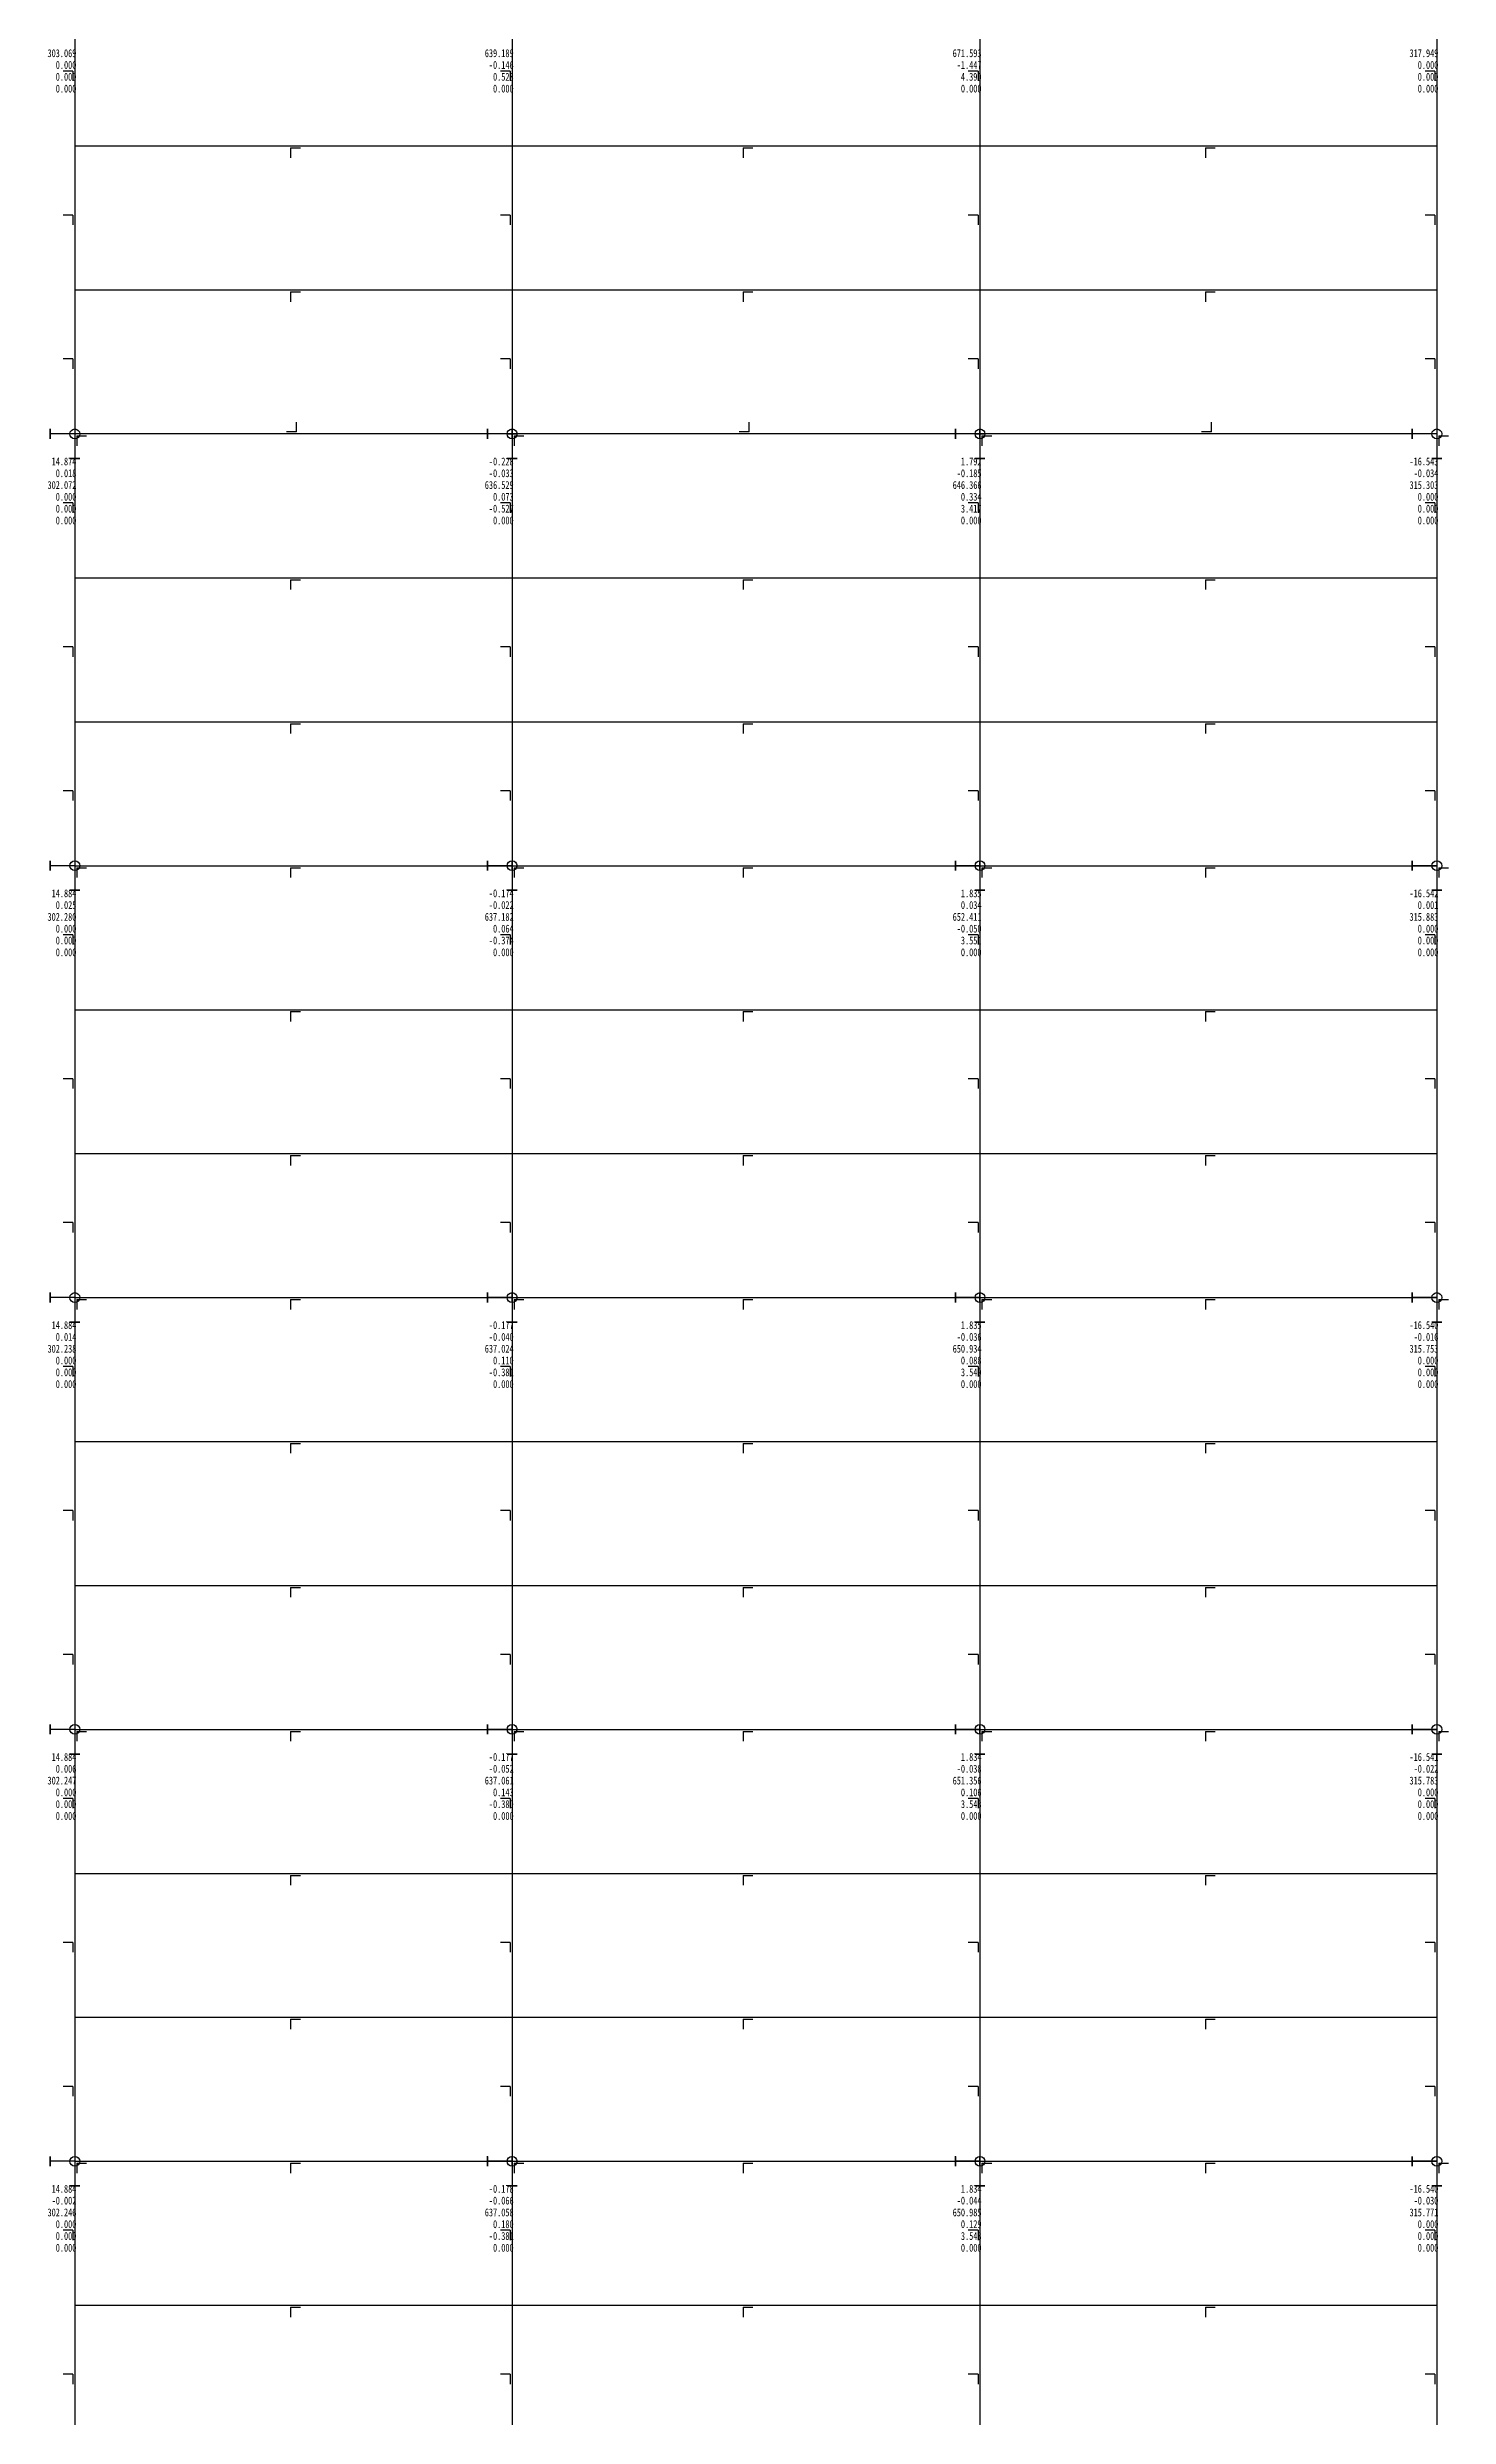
# Model space of a CAD drawing. Extents: x -32169 to 443031, y -120117 to 204739.
# Drawn here: x 73338 to 96698, y 125856 to 165358 of the extents above; entities that cross this region are included whole.
import ezdxf

# ---------------------------------------------------------------- set-up
doc = ezdxf.new("R2010")
doc.units = 0
doc.header["$LTSCALE"] = 1000
doc.layers.add('TEXT', color=7, linetype='CONTINUOUS')
doc.layers.add('结构层', color=7, linetype='CONTINUOUS')

# ---------------------------------------------------------------- blocks, each defined once
blk = doc.blocks.new('A$C31182A22')
at = {"layer": '结构层', "color": 252}
for p, q in [((-38155, 45746), (-38155, 43346)), ((-30865, 45746), (-30865, 43346)), ((-23065, 45746), (-23065, 43346)), ((-15449, 45746), (-15449, 43346)), ((-38155, 43346), (-30865, 43346)), ((-38155, 43346), (-38155, 40946)), ((-30865, 43346), (-23065, 43346)), ((-30865, 43346), (-30865, 40946)), ((-23065, 43346), (-15449, 43346)), ((-23065, 43346), (-23065, 40946)), ((-15449, 43346), (-15449, 40946)), ((-38155, 40946), (-30865, 40946)), ((-38155, 40946), (-38155, 38546)), ((-30865, 40946), (-23065, 40946)), ((-30865, 40946), (-30865, 38546)), ((-23065, 40946), (-15449, 40946)), ((-23065, 40946), (-23065, 38546)), ((-15449, 40946), (-15449, 38546)), ((-38155, 38546), (-38155, 38546, -5450)), ((-30865, 38546), (-38155, 38546)), ((-38155, 38546), (-38155, 36146)), ((-30865, 38546), (-30865, 38546, -5450)), ((-23065, 38546), (-30865, 38546)), ((-30865, 38546), (-30865, 36146)), ((-23065, 38546), (-23065, 38546, -5450)), ((-15449, 38546), (-23065, 38546)), ((-23065, 38546), (-23065, 36146)), ((-15449, 38546), (-15449, 38546, -5450)), ((-15449, 38546), (-15449, 36146)), ((-38155, 36146), (-30865, 36146)), ((-38155, 36146), (-38155, 33746)), ((-30865, 36146), (-23065, 36146)), ((-30865, 36146), (-30865, 33746)), ((-23065, 36146), (-15449, 36146)), ((-23065, 36146), (-23065, 33746)), ((-15449, 36146), (-15449, 33746)), ((-38155, 33746), (-30865, 33746)), ((-38155, 33746), (-38155, 31346)), ((-30865, 33746), (-23065, 33746)), ((-30865, 33746), (-30865, 31346)), ((-23065, 33746), (-15449, 33746)), ((-23065, 33746), (-23065, 31346)), ((-15449, 33746), (-15449, 31346)), ((-38155, 31346), (-38155, 31346, -5450)), ((-38155, 31346), (-30865, 31346)), ((-38155, 31346), (-38155, 28946)), ((-30865, 31346), (-30865, 31346, -5450)), ((-30865, 31346), (-23065, 31346)), ((-30865, 31346), (-30865, 28946)), ((-23065, 31346), (-23065, 31346, -5450)), ((-23065, 31346), (-15449, 31346)), ((-23065, 31346), (-23065, 28946)), ((-15449, 31346), (-15449, 31346, -5450)), ((-15449, 31346), (-15449, 28946)), ((-38155, 28946), (-30865, 28946)), ((-38155, 28946), (-38155, 26546)), ((-30865, 28946), (-23065, 28946)), ((-30865, 28946), (-30865, 26546)), ((-23065, 28946), (-15449, 28946)), ((-23065, 28946), (-23065, 26546)), ((-15449, 28946), (-15449, 26546)), ((-38155, 26546), (-30865, 26546)), ((-38155, 26546), (-38155, 24146)), ((-30865, 26546), (-23065, 26546)), ((-30865, 26546), (-30865, 24146)), ((-23065, 26546), (-15449, 26546)), ((-23065, 26546), (-23065, 24146)), ((-15449, 26546), (-15449, 24146)), ((-38155, 24146), (-38155, 24146, -5450)), ((-38155, 24146), (-30865, 24146)), ((-38155, 24146), (-38155, 21746)), ((-30865, 24146), (-30865, 24146, -5450)), ((-30865, 24146), (-23065, 24146)), ((-30865, 24146), (-30865, 21746)), ((-23065, 24146), (-23065, 24146, -5450)), ((-23065, 24146), (-15449, 24146)), ((-23065, 24146), (-23065, 21746)), ((-15449, 24146), (-15449, 24146, -5450)), ((-15449, 24146), (-15449, 21746)), ((-38155, 21746), (-30865, 21746)), ((-38155, 21746), (-38155, 19346)), ((-30865, 21746), (-23065, 21746)), ((-30865, 21746), (-30865, 19346)), ((-23065, 21746), (-15449, 21746)), ((-23065, 21746), (-23065, 19346)), ((-15449, 21746), (-15449, 19346)), ((-38155, 19346), (-30865, 19346)), ((-38155, 19346), (-38155, 16946)), ((-30865, 19346), (-23065, 19346)), ((-30865, 19346), (-30865, 16946)), ((-23065, 19346), (-15449, 19346)), ((-23065, 19346), (-23065, 16946)), ((-15449, 19346), (-15449, 16946)), ((-38155, 16946), (-38155, 16946, -5450)), ((-38155, 16946), (-30865, 16946)), ((-38155, 16946), (-38155, 14546)), ((-30865, 16946), (-30865, 16946, -5450)), ((-30865, 16946), (-23065, 16946)), ((-30865, 16946), (-30865, 14546)), ((-23065, 16946), (-23065, 16946, -5450)), ((-23065, 16946), (-15449, 16946)), ((-23065, 16946), (-23065, 14546)), ((-15449, 16946), (-15449, 16946, -5450)), ((-15449, 16946), (-15449, 14546)), ((-38155, 14546), (-30865, 14546)), ((-38155, 14546), (-38155, 12146)), ((-30865, 14546), (-23065, 14546)), ((-30865, 14546), (-30865, 12146)), ((-23065, 14546), (-15449, 14546)), ((-23065, 14546), (-23065, 12146)), ((-15449, 14546), (-15449, 12146)), ((-38155, 12146), (-30865, 12146)), ((-38155, 12146), (-38155, 9746)), ((-30865, 12146), (-23065, 12146)), ((-30865, 12146), (-30865, 9746)), ((-23065, 12146), (-15449, 12146)), ((-23065, 12146), (-23065, 9746)), ((-15449, 12146), (-15449, 9746)), ((-38155, 9746), (-38155, 9746, -5450)), ((-38155, 9746), (-30865, 9746)), ((-38155, 9746), (-38155, 7346)), ((-30865, 9746), (-30865, 9746, -5450)), ((-30865, 9746), (-23065, 9746)), ((-30865, 9746), (-30865, 7346)), ((-23065, 9746), (-23065, 9746, -5450)), ((-23065, 9746), (-15449, 9746)), ((-23065, 9746), (-23065, 7346)), ((-15449, 9746), (-15449, 9746, -5450)), ((-15449, 9746), (-15449, 7346)), ((-38155, 7346), (-30865, 7346)), ((-38155, 7346), (-38155, 4946)), ((-30865, 7346), (-23065, 7346)), ((-30865, 7346), (-30865, 4946)), ((-23065, 7346), (-15449, 7346)), ((-23065, 7346), (-23065, 4946)), ((-15449, 7346), (-15449, 4946))]:
    blk.add_line(p, q, dxfattribs=at)
at = {"layer": '结构层', "color": 4}
for p, q in [((-38187, 44595, 33), (-38351, 44595, 33)), ((-30897, 44595, 33), (-31061, 44595, 33)), ((-23097, 44595, 33), (-23261, 44595, 33)), ((-15482, 44595, 33), (-15646, 44595, 33)), ((-34559, 43313, 33), (-34559, 43149, 33)), ((-27014, 43313, 33), (-27014, 43149, 33)), ((-19306, 43313, 33), (-19306, 43149, 33)), ((-38187, 42195, 33), (-38351, 42195, 33)), ((-30897, 42195, 33), (-31061, 42195, 33)), ((-23097, 42195, 33), (-23261, 42195, 33)), ((-15482, 42195, 33), (-15646, 42195, 33)), ((-34559, 40913, 33), (-34559, 40749, 33)), ((-27014, 40913, 33), (-27014, 40749, 33)), ((-19306, 40913, 33), (-19306, 40749, 33)), ((-38187, 39795, 33), (-38351, 39795, 33)), ((-30897, 39795, 33), (-31061, 39795, 33)), ((-23097, 39795, 33), (-23261, 39795, 33)), ((-15482, 39795, 33), (-15646, 39795, 33)), ((-34460, 38578, 33), (-34460, 38742, 33)), ((-26915, 38578, 33), (-26915, 38742, 33)), ((-19208, 38578, 33), (-19208, 38742, 33)), ((-38122, 38513, -2676), (-38122, 38349, -2676)), ((-30832, 38513, -2676), (-30832, 38349, -2676)), ((-23032, 38513, -2676), (-23032, 38349, -2676)), ((-15416, 38513, -2676), (-15416, 38349, -2676)), ((-38187, 37395, 33), (-38351, 37395, 33)), ((-30897, 37395, 33), (-31061, 37395, 33)), ((-23097, 37395, 33), (-23261, 37395, 33)), ((-15482, 37395, 33), (-15646, 37395, 33)), ((-34559, 36113, 33), (-34559, 35949, 33)), ((-27014, 36113, 33), (-27014, 35949, 33)), ((-19306, 36113, 33), (-19306, 35949, 33)), ((-38187, 34995, 33), (-38351, 34995, 33)), ((-30897, 34995, 33), (-31061, 34995, 33)), ((-23097, 34995, 33), (-23261, 34995, 33)), ((-15482, 34995, 33), (-15646, 34995, 33)), ((-34559, 33713, 33), (-34559, 33549, 33)), ((-27014, 33713, 33), (-27014, 33549, 33)), ((-19306, 33713, 33), (-19306, 33549, 33)), ((-38187, 32595, 33), (-38351, 32595, 33)), ((-30897, 32595, 33), (-31061, 32595, 33)), ((-23097, 32595, 33), (-23261, 32595, 33)), ((-15482, 32595, 33), (-15646, 32595, 33)), ((-38122, 31313, -2676), (-38122, 31149, -2676)), ((-34559, 31313, 33), (-34559, 31149, 33)), ((-30832, 31313, -2676), (-30832, 31149, -2676)), ((-27014, 31313, 33), (-27014, 31149, 33)), ((-23032, 31313, -2676), (-23032, 31149, -2676)), ((-19306, 31313, 33), (-19306, 31149, 33)), ((-15416, 31313, -2676), (-15416, 31149, -2676)), ((-38187, 30195, 33), (-38351, 30195, 33)), ((-30897, 30195, 33), (-31061, 30195, 33)), ((-23097, 30195, 33), (-23261, 30195, 33)), ((-15482, 30195, 33), (-15646, 30195, 33)), ((-34559, 28913, 33), (-34559, 28749, 33)), ((-27014, 28913, 33), (-27014, 28749, 33)), ((-19306, 28913, 33), (-19306, 28749, 33)), ((-38187, 27795, 33), (-38351, 27795, 33)), ((-30897, 27795, 33), (-31061, 27795, 33)), ((-23097, 27795, 33), (-23261, 27795, 33)), ((-15482, 27795, 33), (-15646, 27795, 33)), ((-34559, 26513, 33), (-34559, 26349, 33)), ((-27014, 26513, 33), (-27014, 26349, 33)), ((-19306, 26513, 33), (-19306, 26349, 33)), ((-38187, 25395, 33), (-38351, 25395, 33)), ((-30897, 25395, 33), (-31061, 25395, 33)), ((-23097, 25395, 33), (-23261, 25395, 33)), ((-15482, 25395, 33), (-15646, 25395, 33)), ((-38122, 24113, -2676), (-38122, 23949, -2676)), ((-34559, 24113, 33), (-34559, 23949, 33)), ((-30832, 24113, -2676), (-30832, 23949, -2676)), ((-27014, 24113, 33), (-27014, 23949, 33)), ((-23032, 24113, -2676), (-23032, 23949, -2676)), ((-19306, 24113, 33), (-19306, 23949, 33)), ((-15416, 24113, -2676), (-15416, 23949, -2676)), ((-38187, 22995, 33), (-38351, 22995, 33)), ((-30897, 22995, 33), (-31061, 22995, 33)), ((-23097, 22995, 33), (-23261, 22995, 33)), ((-15482, 22995, 33), (-15646, 22995, 33)), ((-34559, 21713, 33), (-34559, 21549, 33)), ((-27014, 21713, 33), (-27014, 21549, 33)), ((-19306, 21713, 33), (-19306, 21549, 33)), ((-38187, 20595, 33), (-38351, 20595, 33)), ((-30897, 20595, 33), (-31061, 20595, 33)), ((-23097, 20595, 33), (-23261, 20595, 33)), ((-15482, 20595, 33), (-15646, 20595, 33)), ((-34559, 19313, 33), (-34559, 19149, 33)), ((-27014, 19313, 33), (-27014, 19149, 33)), ((-19306, 19313, 33), (-19306, 19149, 33)), ((-38187, 18195, 33), (-38351, 18195, 33)), ((-30897, 18195, 33), (-31061, 18195, 33)), ((-23097, 18195, 33), (-23261, 18195, 33)), ((-15482, 18195, 33), (-15646, 18195, 33)), ((-38122, 16913, -2676), (-38122, 16749, -2676)), ((-34559, 16913, 33), (-34559, 16749, 33)), ((-30832, 16913, -2676), (-30832, 16749, -2676)), ((-27014, 16913, 33), (-27014, 16749, 33)), ((-23032, 16913, -2676), (-23032, 16749, -2676)), ((-19306, 16913, 33), (-19306, 16749, 33)), ((-15416, 16913, -2676), (-15416, 16749, -2676)), ((-38187, 15795, 33), (-38351, 15795, 33)), ((-30897, 15795, 33), (-31061, 15795, 33)), ((-23097, 15795, 33), (-23261, 15795, 33)), ((-15482, 15795, 33), (-15646, 15795, 33)), ((-34559, 14513, 33), (-34559, 14349, 33)), ((-27014, 14513, 33), (-27014, 14349, 33)), ((-19306, 14513, 33), (-19306, 14349, 33)), ((-38187, 13395, 33), (-38351, 13395, 33)), ((-30897, 13395, 33), (-31061, 13395, 33)), ((-23097, 13395, 33), (-23261, 13395, 33)), ((-15482, 13395, 33), (-15646, 13395, 33)), ((-34559, 12113, 33), (-34559, 11949, 33)), ((-27014, 12113, 33), (-27014, 11949, 33)), ((-19306, 12113, 33), (-19306, 11949, 33)), ((-38187, 10995, 33), (-38351, 10995, 33)), ((-30897, 10995, 33), (-31061, 10995, 33)), ((-23097, 10995, 33), (-23261, 10995, 33)), ((-15482, 10995, 33), (-15646, 10995, 33)), ((-38122, 9713, -2676), (-38122, 9549, -2676)), ((-34559, 9713, 33), (-34559, 9549, 33)), ((-30832, 9713, -2676), (-30832, 9549, -2676)), ((-27014, 9713, 33), (-27014, 9549, 33)), ((-23032, 9713, -2676), (-23032, 9549, -2676)), ((-19306, 9713, 33), (-19306, 9549, 33)), ((-15416, 9713, -2676), (-15416, 9549, -2676)), ((-38187, 8595, 33), (-38351, 8595, 33)), ((-30897, 8595, 33), (-31061, 8595, 33)), ((-23097, 8595, 33), (-23261, 8595, 33)), ((-15482, 8595, 33), (-15646, 8595, 33)), ((-34559, 7313, 33), (-34559, 7149, 33)), ((-27014, 7313, 33), (-27014, 7149, 33)), ((-19306, 7313, 33), (-19306, 7149, 33)), ((-38187, 6195, 33), (-38351, 6195, 33)), ((-30897, 6195, 33), (-31061, 6195, 33)), ((-23097, 6195, 33), (-23261, 6195, 33)), ((-15482, 6195, 33), (-15646, 6195, 33))]:
    blk.add_line(p, q, dxfattribs=at)
at = {"layer": '结构层', "color": 1}
for p, q in [((-38187, 44595, 33), (-38187, 44431, 33)), ((-30897, 44595, 33), (-30897, 44431, 33)), ((-23097, 44595, 33), (-23097, 44431, 33)), ((-15482, 44595, 33), (-15482, 44431, 33)), ((-34559, 43313, 33), (-34395, 43313, 33)), ((-27014, 43313, 33), (-26850, 43313, 33)), ((-19306, 43313, 33), (-19142, 43313, 33)), ((-38187, 42195, 33), (-38187, 42031, 33)), ((-30897, 42195, 33), (-30897, 42031, 33)), ((-23097, 42195, 33), (-23097, 42031, 33)), ((-15482, 42195, 33), (-15482, 42031, 33)), ((-34559, 40913, 33), (-34395, 40913, 33)), ((-27014, 40913, 33), (-26850, 40913, 33)), ((-19306, 40913, 33), (-19142, 40913, 33)), ((-38187, 39795, 33), (-38187, 39631, 33)), ((-30897, 39795, 33), (-30897, 39631, 33)), ((-23097, 39795, 33), (-23097, 39631, 33)), ((-15482, 39795, 33), (-15482, 39631, 33)), ((-38122, 38513, -2676), (-38122, 38513, -2840)), ((-34460, 38578, 33), (-34624, 38578, 33)), ((-30832, 38513, -2676), (-30832, 38513, -2840)), ((-26915, 38578, 33), (-27079, 38578, 33)), ((-23032, 38513, -2676), (-23032, 38513, -2840)), ((-19208, 38578, 33), (-19372, 38578, 33)), ((-15416, 38513, -2676), (-15416, 38513, -2840)), ((-38187, 37395, 33), (-38187, 37231, 33)), ((-30897, 37395, 33), (-30897, 37231, 33)), ((-23097, 37395, 33), (-23097, 37231, 33)), ((-15482, 37395, 33), (-15482, 37231, 33)), ((-34559, 36113, 33), (-34395, 36113, 33)), ((-27014, 36113, 33), (-26850, 36113, 33)), ((-19306, 36113, 33), (-19142, 36113, 33)), ((-38187, 34995, 33), (-38187, 34831, 33)), ((-30897, 34995, 33), (-30897, 34831, 33)), ((-23097, 34995, 33), (-23097, 34831, 33)), ((-15482, 34995, 33), (-15482, 34831, 33)), ((-34559, 33713, 33), (-34395, 33713, 33)), ((-27014, 33713, 33), (-26850, 33713, 33)), ((-19306, 33713, 33), (-19142, 33713, 33)), ((-38187, 32595, 33), (-38187, 32431, 33)), ((-30897, 32595, 33), (-30897, 32431, 33)), ((-23097, 32595, 33), (-23097, 32431, 33)), ((-15482, 32595, 33), (-15482, 32431, 33)), ((-38122, 31313, -2676), (-38122, 31313, -2840)), ((-34559, 31313, 33), (-34395, 31313, 33)), ((-30832, 31313, -2676), (-30832, 31313, -2840)), ((-27014, 31313, 33), (-26850, 31313, 33)), ((-23032, 31313, -2676), (-23032, 31313, -2840)), ((-19306, 31313, 33), (-19142, 31313, 33)), ((-15416, 31313, -2676), (-15416, 31313, -2840)), ((-38187, 30195, 33), (-38187, 30031, 33)), ((-30897, 30195, 33), (-30897, 30031, 33)), ((-23097, 30195, 33), (-23097, 30031, 33)), ((-15482, 30195, 33), (-15482, 30031, 33)), ((-34559, 28913, 33), (-34395, 28913, 33)), ((-27014, 28913, 33), (-26850, 28913, 33)), ((-19306, 28913, 33), (-19142, 28913, 33)), ((-38187, 27795, 33), (-38187, 27631, 33)), ((-30897, 27795, 33), (-30897, 27631, 33)), ((-23097, 27795, 33), (-23097, 27631, 33)), ((-15482, 27795, 33), (-15482, 27631, 33)), ((-34559, 26513, 33), (-34395, 26513, 33)), ((-27014, 26513, 33), (-26850, 26513, 33)), ((-19306, 26513, 33), (-19142, 26513, 33)), ((-38187, 25395, 33), (-38187, 25231, 33)), ((-30897, 25395, 33), (-30897, 25231, 33)), ((-23097, 25395, 33), (-23097, 25231, 33)), ((-15482, 25395, 33), (-15482, 25231, 33)), ((-38122, 24113, -2676), (-38122, 24113, -2840)), ((-34559, 24113, 33), (-34395, 24113, 33)), ((-30832, 24113, -2676), (-30832, 24113, -2840)), ((-27014, 24113, 33), (-26850, 24113, 33)), ((-23032, 24113, -2676), (-23032, 24113, -2840)), ((-19306, 24113, 33), (-19142, 24113, 33)), ((-15416, 24113, -2676), (-15416, 24113, -2840)), ((-38187, 22995, 33), (-38187, 22831, 33)), ((-30897, 22995, 33), (-30897, 22831, 33)), ((-23097, 22995, 33), (-23097, 22831, 33)), ((-15482, 22995, 33), (-15482, 22831, 33)), ((-34559, 21713, 33), (-34395, 21713, 33)), ((-27014, 21713, 33), (-26850, 21713, 33)), ((-19306, 21713, 33), (-19142, 21713, 33)), ((-38187, 20595, 33), (-38187, 20431, 33)), ((-30897, 20595, 33), (-30897, 20431, 33)), ((-23097, 20595, 33), (-23097, 20431, 33)), ((-15482, 20595, 33), (-15482, 20431, 33)), ((-34559, 19313, 33), (-34395, 19313, 33)), ((-27014, 19313, 33), (-26850, 19313, 33)), ((-19306, 19313, 33), (-19142, 19313, 33)), ((-38187, 18195, 33), (-38187, 18031, 33)), ((-30897, 18195, 33), (-30897, 18031, 33)), ((-23097, 18195, 33), (-23097, 18031, 33)), ((-15482, 18195, 33), (-15482, 18031, 33)), ((-38122, 16913, -2676), (-38122, 16913, -2840)), ((-34559, 16913, 33), (-34395, 16913, 33)), ((-30832, 16913, -2676), (-30832, 16913, -2840)), ((-27014, 16913, 33), (-26850, 16913, 33)), ((-23032, 16913, -2676), (-23032, 16913, -2840)), ((-19306, 16913, 33), (-19142, 16913, 33)), ((-15416, 16913, -2676), (-15416, 16913, -2840)), ((-38187, 15795, 33), (-38187, 15631, 33)), ((-30897, 15795, 33), (-30897, 15631, 33)), ((-23097, 15795, 33), (-23097, 15631, 33)), ((-15482, 15795, 33), (-15482, 15631, 33)), ((-34559, 14513, 33), (-34395, 14513, 33)), ((-27014, 14513, 33), (-26850, 14513, 33)), ((-19306, 14513, 33), (-19142, 14513, 33)), ((-38187, 13395, 33), (-38187, 13231, 33)), ((-30897, 13395, 33), (-30897, 13231, 33)), ((-23097, 13395, 33), (-23097, 13231, 33)), ((-15482, 13395, 33), (-15482, 13231, 33)), ((-34559, 12113, 33), (-34395, 12113, 33)), ((-27014, 12113, 33), (-26850, 12113, 33)), ((-19306, 12113, 33), (-19142, 12113, 33)), ((-38187, 10995, 33), (-38187, 10831, 33)), ((-30897, 10995, 33), (-30897, 10831, 33)), ((-23097, 10995, 33), (-23097, 10831, 33)), ((-15482, 10995, 33), (-15482, 10831, 33)), ((-38122, 9713, -2676), (-38122, 9713, -2840)), ((-34559, 9713, 33), (-34395, 9713, 33)), ((-30832, 9713, -2676), (-30832, 9713, -2840)), ((-27014, 9713, 33), (-26850, 9713, 33)), ((-23032, 9713, -2676), (-23032, 9713, -2840)), ((-19306, 9713, 33), (-19142, 9713, 33)), ((-15416, 9713, -2676), (-15416, 9713, -2840)), ((-38187, 8595, 33), (-38187, 8431, 33)), ((-30897, 8595, 33), (-30897, 8431, 33)), ((-23097, 8595, 33), (-23097, 8431, 33)), ((-15482, 8595, 33), (-15482, 8431, 33)), ((-34559, 7313, 33), (-34395, 7313, 33)), ((-27014, 7313, 33), (-26850, 7313, 33)), ((-19306, 7313, 33), (-19142, 7313, 33)), ((-38187, 6195, 33), (-38187, 6031, 33)), ((-30897, 6195, 33), (-30897, 6031, 33)), ((-23097, 6195, 33), (-23097, 6031, 33)), ((-15482, 6195, 33), (-15482, 6031, 33))]:
    blk.add_line(p, q, dxfattribs=at)
at = {"layer": '结构层', "color": 0}
for p, q in [((-38187, 44595, 33), (-38187, 44595, 197)), ((-30897, 44595, 33), (-30897, 44595, 197)), ((-23097, 44595, 33), (-23097, 44595, 197)), ((-15482, 44595, 33), (-15482, 44595, 197)), ((-34559, 43313, 33), (-34559, 43313, 197)), ((-27014, 43313, 33), (-27014, 43313, 197)), ((-19306, 43313, 33), (-19306, 43313, 197)), ((-38187, 42195, 33), (-38187, 42195, 197)), ((-30897, 42195, 33), (-30897, 42195, 197)), ((-23097, 42195, 33), (-23097, 42195, 197)), ((-15482, 42195, 33), (-15482, 42195, 197)), ((-34559, 40913, 33), (-34559, 40913, 197)), ((-27014, 40913, 33), (-27014, 40913, 197)), ((-19306, 40913, 33), (-19306, 40913, 197)), ((-38187, 39795, 33), (-38187, 39795, 197)), ((-30897, 39795, 33), (-30897, 39795, 197)), ((-23097, 39795, 33), (-23097, 39795, 197)), ((-15482, 39795, 33), (-15482, 39795, 197)), ((-38122, 38513, -2676), (-37958, 38513, -2676)), ((-34460, 38578, 33), (-34460, 38578, 197)), ((-30832, 38513, -2676), (-30668, 38513, -2676)), ((-26915, 38578, 33), (-26915, 38578, 197)), ((-23032, 38513, -2676), (-22868, 38513, -2676)), ((-19208, 38578, 33), (-19208, 38578, 197)), ((-15416, 38513, -2676), (-15253, 38513, -2676)), ((-38187, 37395, 33), (-38187, 37395, 197)), ((-30897, 37395, 33), (-30897, 37395, 197)), ((-23097, 37395, 33), (-23097, 37395, 197)), ((-15482, 37395, 33), (-15482, 37395, 197)), ((-34559, 36113, 33), (-34559, 36113, 197)), ((-27014, 36113, 33), (-27014, 36113, 197)), ((-19306, 36113, 33), (-19306, 36113, 197)), ((-38187, 34995, 33), (-38187, 34995, 197)), ((-30897, 34995, 33), (-30897, 34995, 197)), ((-23097, 34995, 33), (-23097, 34995, 197)), ((-15482, 34995, 33), (-15482, 34995, 197)), ((-34559, 33713, 33), (-34559, 33713, 197)), ((-27014, 33713, 33), (-27014, 33713, 197)), ((-19306, 33713, 33), (-19306, 33713, 197)), ((-38187, 32595, 33), (-38187, 32595, 197)), ((-30897, 32595, 33), (-30897, 32595, 197)), ((-23097, 32595, 33), (-23097, 32595, 197)), ((-15482, 32595, 33), (-15482, 32595, 197)), ((-38122, 31313, -2676), (-37958, 31313, -2676)), ((-34559, 31313, 33), (-34559, 31313, 197)), ((-30832, 31313, -2676), (-30668, 31313, -2676)), ((-27014, 31313, 33), (-27014, 31313, 197)), ((-23032, 31313, -2676), (-22868, 31313, -2676)), ((-19306, 31313, 33), (-19306, 31313, 197)), ((-15416, 31313, -2676), (-15253, 31313, -2676)), ((-38187, 30195, 33), (-38187, 30195, 197)), ((-30897, 30195, 33), (-30897, 30195, 197)), ((-23097, 30195, 33), (-23097, 30195, 197)), ((-15482, 30195, 33), (-15482, 30195, 197)), ((-34559, 28913, 33), (-34559, 28913, 197)), ((-27014, 28913, 33), (-27014, 28913, 197)), ((-19306, 28913, 33), (-19306, 28913, 197)), ((-38187, 27795, 33), (-38187, 27795, 197)), ((-30897, 27795, 33), (-30897, 27795, 197)), ((-23097, 27795, 33), (-23097, 27795, 197)), ((-15482, 27795, 33), (-15482, 27795, 197)), ((-34559, 26513, 33), (-34559, 26513, 197)), ((-27014, 26513, 33), (-27014, 26513, 197)), ((-19306, 26513, 33), (-19306, 26513, 197)), ((-38187, 25395, 33), (-38187, 25395, 197)), ((-30897, 25395, 33), (-30897, 25395, 197)), ((-23097, 25395, 33), (-23097, 25395, 197)), ((-15482, 25395, 33), (-15482, 25395, 197)), ((-38122, 24113, -2676), (-37958, 24113, -2676)), ((-34559, 24113, 33), (-34559, 24113, 197)), ((-30832, 24113, -2676), (-30668, 24113, -2676)), ((-27014, 24113, 33), (-27014, 24113, 197)), ((-23032, 24113, -2676), (-22868, 24113, -2676)), ((-19306, 24113, 33), (-19306, 24113, 197)), ((-15416, 24113, -2676), (-15253, 24113, -2676)), ((-38187, 22995, 33), (-38187, 22995, 197)), ((-30897, 22995, 33), (-30897, 22995, 197)), ((-23097, 22995, 33), (-23097, 22995, 197)), ((-15482, 22995, 33), (-15482, 22995, 197)), ((-34559, 21713, 33), (-34559, 21713, 197)), ((-27014, 21713, 33), (-27014, 21713, 197)), ((-19306, 21713, 33), (-19306, 21713, 197)), ((-38187, 20595, 33), (-38187, 20595, 197)), ((-30897, 20595, 33), (-30897, 20595, 197)), ((-23097, 20595, 33), (-23097, 20595, 197)), ((-15482, 20595, 33), (-15482, 20595, 197)), ((-34559, 19313, 33), (-34559, 19313, 197)), ((-27014, 19313, 33), (-27014, 19313, 197)), ((-19306, 19313, 33), (-19306, 19313, 197)), ((-38187, 18195, 33), (-38187, 18195, 197)), ((-30897, 18195, 33), (-30897, 18195, 197)), ((-23097, 18195, 33), (-23097, 18195, 197)), ((-15482, 18195, 33), (-15482, 18195, 197)), ((-38122, 16913, -2676), (-37958, 16913, -2676)), ((-34559, 16913, 33), (-34559, 16913, 197)), ((-30832, 16913, -2676), (-30668, 16913, -2676)), ((-27014, 16913, 33), (-27014, 16913, 197)), ((-23032, 16913, -2676), (-22868, 16913, -2676)), ((-19306, 16913, 33), (-19306, 16913, 197)), ((-15416, 16913, -2676), (-15253, 16913, -2676)), ((-38187, 15795, 33), (-38187, 15795, 197)), ((-30897, 15795, 33), (-30897, 15795, 197)), ((-23097, 15795, 33), (-23097, 15795, 197)), ((-15482, 15795, 33), (-15482, 15795, 197)), ((-34559, 14513, 33), (-34559, 14513, 197)), ((-27014, 14513, 33), (-27014, 14513, 197)), ((-19306, 14513, 33), (-19306, 14513, 197)), ((-38187, 13395, 33), (-38187, 13395, 197)), ((-30897, 13395, 33), (-30897, 13395, 197)), ((-23097, 13395, 33), (-23097, 13395, 197)), ((-15482, 13395, 33), (-15482, 13395, 197)), ((-34559, 12113, 33), (-34559, 12113, 197)), ((-27014, 12113, 33), (-27014, 12113, 197)), ((-19306, 12113, 33), (-19306, 12113, 197)), ((-38187, 10995, 33), (-38187, 10995, 197)), ((-30897, 10995, 33), (-30897, 10995, 197)), ((-23097, 10995, 33), (-23097, 10995, 197)), ((-15482, 10995, 33), (-15482, 10995, 197)), ((-38122, 9713, -2676), (-37958, 9713, -2676)), ((-34559, 9713, 33), (-34559, 9713, 197)), ((-30832, 9713, -2676), (-30668, 9713, -2676)), ((-27014, 9713, 33), (-27014, 9713, 197)), ((-23032, 9713, -2676), (-22868, 9713, -2676)), ((-19306, 9713, 33), (-19306, 9713, 197)), ((-15416, 9713, -2676), (-15253, 9713, -2676)), ((-38187, 8595, 33), (-38187, 8595, 197)), ((-30897, 8595, 33), (-30897, 8595, 197)), ((-23097, 8595, 33), (-23097, 8595, 197)), ((-15482, 8595, 33), (-15482, 8595, 197)), ((-34559, 7313, 33), (-34559, 7313, 197)), ((-27014, 7313, 33), (-27014, 7313, 197)), ((-19306, 7313, 33), (-19306, 7313, 197)), ((-38187, 6195, 33), (-38187, 6195, 197)), ((-30897, 6195, 33), (-30897, 6195, 197)), ((-23097, 6195, 33), (-23097, 6195, 197)), ((-15482, 6195, 33), (-15482, 6195, 197))]:
    blk.add_line(p, q, dxfattribs=at)
at = {"layer": '结构层', "color": 5}
for p, q in [((-38155, 38546, -5450), (-38564, 38546, -5450)), ((-38155, 38546, -5450), (-38155, 38136, -5450)), ((-38155, 38546, -5450), (-38155, 38546, -5860)), ((-31274, 38464, -5450), (-31274, 38628, -5450)), ((-30865, 38546, -5450), (-31274, 38546, -5450)), ((-31274, 38546, -5532), (-31274, 38546, -5368)), ((-30947, 38546, -5860), (-30783, 38546, -5860)), ((-30865, 38464, -5860), (-30865, 38628, -5860)), ((-30865, 38546, -5450), (-30865, 38136, -5450)), ((-30865, 38546, -5450), (-30865, 38546, -5860)), ((-23474, 38464, -5450), (-23474, 38628, -5450)), ((-23065, 38546, -5450), (-23474, 38546, -5450)), ((-23474, 38546, -5532), (-23474, 38546, -5368)), ((-23147, 38546, -5860), (-22983, 38546, -5860)), ((-23065, 38464, -5860), (-23065, 38628, -5860)), ((-23065, 38546, -5450), (-23065, 38136, -5450)), ((-23065, 38546, -5450), (-23065, 38546, -5860)), ((-15449, 38546, -5450), (-15859, 38546, -5450)), ((-15449, 38546, -5450), (-15449, 38136, -5450)), ((-15449, 38546, -5450), (-15449, 38546, -5860)), ((-30947, 38136, -5450), (-30783, 38136, -5450)), ((-30865, 38136, -5532), (-30865, 38136, -5368)), ((-23147, 38136, -5450), (-22983, 38136, -5450)), ((-23065, 38136, -5532), (-23065, 38136, -5368)), ((-38155, 31346, -5450), (-38564, 31346, -5450)), ((-38155, 31346, -5450), (-38155, 30936, -5450)), ((-38155, 31346, -5450), (-38155, 31346, -5860)), ((-31274, 31264, -5450), (-31274, 31428, -5450)), ((-30865, 31346, -5450), (-31274, 31346, -5450)), ((-31274, 31346, -5532), (-31274, 31346, -5368)), ((-30947, 31346, -5860), (-30783, 31346, -5860)), ((-30865, 31264, -5860), (-30865, 31428, -5860)), ((-30865, 31346, -5450), (-30865, 30936, -5450)), ((-30865, 31346, -5450), (-30865, 31346, -5860)), ((-23474, 31264, -5450), (-23474, 31428, -5450)), ((-23065, 31346, -5450), (-23474, 31346, -5450)), ((-23474, 31346, -5532), (-23474, 31346, -5368)), ((-23147, 31346, -5860), (-22983, 31346, -5860)), ((-23065, 31264, -5860), (-23065, 31428, -5860)), ((-23065, 31346, -5450), (-23065, 30936, -5450)), ((-23065, 31346, -5450), (-23065, 31346, -5860)), ((-15449, 31346, -5450), (-15859, 31346, -5450)), ((-15449, 31346, -5450), (-15449, 30936, -5450)), ((-15449, 31346, -5450), (-15449, 31346, -5860)), ((-30947, 30936, -5450), (-30783, 30936, -5450)), ((-30865, 30936, -5532), (-30865, 30936, -5368)), ((-23147, 30936, -5450), (-22983, 30936, -5450)), ((-23065, 30936, -5532), (-23065, 30936, -5368)), ((-38155, 24146, -5450), (-38564, 24146, -5450)), ((-38155, 24146, -5450), (-38155, 23736, -5450)), ((-38155, 24146, -5450), (-38155, 24146, -5860)), ((-31274, 24064, -5450), (-31274, 24228, -5450)), ((-30865, 24146, -5450), (-31274, 24146, -5450)), ((-31274, 24146, -5532), (-31274, 24146, -5368)), ((-30947, 24146, -5860), (-30783, 24146, -5860)), ((-30865, 24064, -5860), (-30865, 24228, -5860)), ((-30865, 24146, -5450), (-30865, 23736, -5450)), ((-30865, 24146, -5450), (-30865, 24146, -5860)), ((-23474, 24064, -5450), (-23474, 24228, -5450)), ((-23065, 24146, -5450), (-23474, 24146, -5450)), ((-23474, 24146, -5532), (-23474, 24146, -5368)), ((-23147, 24146, -5860), (-22983, 24146, -5860)), ((-23065, 24064, -5860), (-23065, 24228, -5860)), ((-23065, 24146, -5450), (-23065, 23736, -5450)), ((-23065, 24146, -5450), (-23065, 24146, -5860)), ((-15449, 24146, -5450), (-15859, 24146, -5450)), ((-15449, 24146, -5450), (-15449, 23736, -5450)), ((-15449, 24146, -5450), (-15449, 24146, -5860)), ((-30947, 23736, -5450), (-30783, 23736, -5450)), ((-30865, 23736, -5532), (-30865, 23736, -5368)), ((-23147, 23736, -5450), (-22983, 23736, -5450)), ((-23065, 23736, -5532), (-23065, 23736, -5368)), ((-31274, 16864, -5450), (-31274, 17028, -5450)), ((-30865, 16864, -5860), (-30865, 17028, -5860)), ((-23474, 16864, -5450), (-23474, 17028, -5450)), ((-23065, 16864, -5860), (-23065, 17028, -5860)), ((-38155, 16946, -5450), (-38564, 16946, -5450)), ((-38155, 16946, -5450), (-38155, 16536, -5450)), ((-38155, 16946, -5450), (-38155, 16946, -5860)), ((-30865, 16946, -5450), (-31274, 16946, -5450)), ((-31274, 16946, -5532), (-31274, 16946, -5368)), ((-30947, 16946, -5860), (-30783, 16946, -5860)), ((-30865, 16946, -5450), (-30865, 16536, -5450)), ((-30865, 16946, -5450), (-30865, 16946, -5860)), ((-23065, 16946, -5450), (-23474, 16946, -5450)), ((-23474, 16946, -5532), (-23474, 16946, -5368)), ((-23147, 16946, -5860), (-22983, 16946, -5860)), ((-23065, 16946, -5450), (-23065, 16536, -5450)), ((-23065, 16946, -5450), (-23065, 16946, -5860)), ((-15449, 16946, -5450), (-15859, 16946, -5450)), ((-15449, 16946, -5450), (-15449, 16536, -5450)), ((-15449, 16946, -5450), (-15449, 16946, -5860)), ((-30947, 16536, -5450), (-30783, 16536, -5450)), ((-30865, 16536, -5532), (-30865, 16536, -5368)), ((-23147, 16536, -5450), (-22983, 16536, -5450)), ((-23065, 16536, -5532), (-23065, 16536, -5368)), ((-38155, 9746, -5450), (-38564, 9746, -5450)), ((-38155, 9746, -5450), (-38155, 9336, -5450)), ((-38155, 9746, -5450), (-38155, 9746, -5860)), ((-31274, 9664, -5450), (-31274, 9828, -5450)), ((-30865, 9746, -5450), (-31274, 9746, -5450)), ((-31274, 9746, -5532), (-31274, 9746, -5368)), ((-30947, 9746, -5860), (-30783, 9746, -5860)), ((-30865, 9664, -5860), (-30865, 9828, -5860)), ((-30865, 9746, -5450), (-30865, 9336, -5450)), ((-30865, 9746, -5450), (-30865, 9746, -5860)), ((-23474, 9664, -5450), (-23474, 9828, -5450)), ((-23065, 9746, -5450), (-23474, 9746, -5450)), ((-23474, 9746, -5532), (-23474, 9746, -5368)), ((-23147, 9746, -5860), (-22983, 9746, -5860)), ((-23065, 9664, -5860), (-23065, 9828, -5860)), ((-23065, 9746, -5450), (-23065, 9336, -5450)), ((-23065, 9746, -5450), (-23065, 9746, -5860)), ((-15449, 9746, -5450), (-15859, 9746, -5450)), ((-15449, 9746, -5450), (-15449, 9336, -5450)), ((-15449, 9746, -5450), (-15449, 9746, -5860)), ((-30947, 9336, -5450), (-30783, 9336, -5450)), ((-30865, 9336, -5532), (-30865, 9336, -5368)), ((-23147, 9336, -5450), (-22983, 9336, -5450)), ((-23065, 9336, -5532), (-23065, 9336, -5368))]:
    blk.add_line(p, q, dxfattribs=at)
at = {"layer": '结构层', "color": 5, "extrusion": (1, 0, 0)}
for centre in [(38546, -5450, -38564), (38546, -5450, -31274), (38546, -5450, -23474), (38546, -5450, -15859), (31346, -5450, -38564), (31346, -5450, -31274), (31346, -5450, -23474), (31346, -5450, -15859), (24146, -5450, -38564), (24146, -5450, -31274), (24146, -5450, -23474), (24146, -5450, -15859), (16946, -5450, -38564), (16946, -5450, -31274), (16946, -5450, -23474), (16946, -5450, -15859), (9746, -5450, -38564), (9746, -5450, -31274), (9746, -5450, -23474), (9746, -5450, -15859)]:
    blk.add_circle(centre, 81.9, dxfattribs=at)
at = {"layer": '结构层', "color": 5}
for centre in [(-38155, 38546, -5860), (-30865, 38546, -5860), (-23065, 38546, -5860), (-15449, 38546, -5860), (-38155, 31346, -5860), (-30865, 31346, -5860), (-23065, 31346, -5860), (-15449, 31346, -5860), (-38155, 24146, -5860), (-30865, 24146, -5860), (-23065, 24146, -5860), (-15449, 24146, -5860), (-38155, 16946, -5860), (-30865, 16946, -5860), (-23065, 16946, -5860), (-15449, 16946, -5860), (-38155, 9746, -5860), (-30865, 9746, -5860), (-23065, 9746, -5860), (-15449, 9746, -5860)]:
    blk.add_circle(centre, 81.9, dxfattribs=at)
at = {"layer": '结构层', "color": 5, "extrusion": (0, 1, 0)}
for centre in [(38155, -5450, 38136), (30865, -5450, 38136), (23065, -5450, 38136), (15449, -5450, 38136), (38155, -5450, 30936), (30865, -5450, 30936), (23065, -5450, 30936), (15449, -5450, 30936), (38155, -5450, 23736), (30865, -5450, 23736), (23065, -5450, 23736), (15449, -5450, 23736), (38155, -5450, 16536), (30865, -5450, 16536), (23065, -5450, 16536), (15449, -5450, 16536), (38155, -5450, 9336), (30865, -5450, 9336), (23065, -5450, 9336), (15449, -5450, 9336)]:
    blk.add_circle(centre, 81.9, dxfattribs=at)
at = {"layer": '结构层', "color": 6, "width": 0.7}
for s, p in [(' 303.069', (-38679, 44828, -5450)), ('   0.000', (-38679, 44632, -5450)), (' 639.189', (-31389, 44828, -5450)), ('  -0.146', (-31389, 44632, -5450)), (' 671.593', (-23589, 44828, -5450)), ('  -1.447', (-23589, 44632, -5450)), (' 317.949', (-15973, 44828, -5450)), ('   0.000', (-15973, 44632, -5450)), ('   0.000', (-38679, 44435, -5450)), ('   0.000', (-38679, 44238, -5450)), ('   0.528', (-31389, 44435, -5450)), ('   0.000', (-31389, 44238, -5450)), ('   4.390', (-23589, 44435, -5450)), ('   0.000', (-23589, 44238, -5450)), ('   0.000', (-15973, 44435, -5450)), ('   0.000', (-15973, 44238, -5450)), ('  14.874', (-38679, 38021, -5450)), ('   0.018', (-38679, 37825, -5450)), ('  -0.228', (-31389, 38021, -5450)), ('  -0.033', (-31389, 37825, -5450)), ('  -0.185', (-23589, 37825, -5450)), ('   1.792', (-23589, 38021, -5450)), (' -16.543', (-15973, 38021, -5450)), ('  -0.034', (-15973, 37825, -5450)), (' 302.072', (-38679, 37628, -5450)), ('   0.000', (-38679, 37432, -5450)), (' 636.529', (-31389, 37628, -5450)), ('   0.073', (-31389, 37432, -5450)), (' 646.366', (-23589, 37628, -5450)), ('   0.334', (-23589, 37432, -5450)), (' 315.303', (-15973, 37628, -5450)), ('   0.000', (-15973, 37432, -5450)), ('   0.000', (-38679, 37235, -5450)), ('   0.000', (-38679, 37038, -5450)), ('  -0.527', (-31389, 37235, -5450)), ('   0.000', (-31389, 37038, -5450)), ('   3.417', (-23589, 37235, -5450)), ('   0.000', (-23589, 37038, -5450)), ('   0.000', (-15973, 37235, -5450)), ('   0.000', (-15973, 37038, -5450)), ('  14.884', (-38679, 30821, -5450)), ('  -0.174', (-31389, 30821, -5450)), ('   1.835', (-23589, 30821, -5450)), (' -16.542', (-15973, 30821, -5450)), (' 302.280', (-38679, 30428, -5450)), ('   0.025', (-38679, 30625, -5450)), (' 637.182', (-31389, 30428, -5450)), ('  -0.022', (-31389, 30625, -5450)), (' 652.411', (-23589, 30428, -5450)), ('   0.034', (-23589, 30625, -5450)), (' 315.883', (-15973, 30428, -5450)), ('   0.001', (-15973, 30625, -5450)), ('   0.000', (-38679, 30232, -5450)), ('   0.000', (-38679, 30035, -5450)), ('  -0.374', (-31389, 30035, -5450)), ('   0.064', (-31389, 30232, -5450)), ('  -0.050', (-23589, 30232, -5450)), ('   3.551', (-23589, 30035, -5450)), ('   0.000', (-15973, 30232, -5450)), ('   0.000', (-15973, 30035, -5450)), ('   0.000', (-38679, 29838, -5450)), ('   0.000', (-31389, 29838, -5450)), ('   0.000', (-23589, 29838, -5450)), ('   0.000', (-15973, 29838, -5450)), ('  14.884', (-38679, 23621, -5450)), ('  -0.177', (-31389, 23621, -5450)), ('   1.835', (-23589, 23621, -5450)), (' -16.540', (-15973, 23621, -5450)), (' 302.238', (-38679, 23228, -5450)), ('   0.014', (-38679, 23425, -5450)), (' 637.024', (-31389, 23228, -5450)), ('  -0.040', (-31389, 23425, -5450)), (' 650.934', (-23589, 23228, -5450)), ('  -0.036', (-23589, 23425, -5450)), (' 315.753', (-15973, 23228, -5450)), ('  -0.016', (-15973, 23425, -5450)), ('   0.000', (-38679, 23032, -5450)), ('   0.000', (-38679, 22835, -5450)), ('  -0.381', (-31389, 22835, -5450)), ('   0.110', (-31389, 23032, -5450)), ('   3.549', (-23589, 22835, -5450)), ('   0.088', (-23589, 23032, -5450)), ('   0.000', (-15973, 23032, -5450)), ('   0.000', (-15973, 22835, -5450)), ('   0.000', (-38679, 22638, -5450)), ('   0.000', (-31389, 22638, -5450)), ('   0.000', (-23589, 22638, -5450)), ('   0.000', (-15973, 22638, -5450)), ('  14.884', (-38679, 16421, -5450)), ('   0.006', (-38679, 16225, -5450)), ('  -0.177', (-31389, 16421, -5450)), ('  -0.052', (-31389, 16225, -5450)), ('  -0.038', (-23589, 16225, -5450)), ('   1.834', (-23589, 16421, -5450)), (' -16.541', (-15973, 16421, -5450)), ('  -0.022', (-15973, 16225, -5450)), (' 302.247', (-38679, 16028, -5450)), ('   0.000', (-38679, 15832, -5450)), (' 637.061', (-31389, 16028, -5450)), ('   0.143', (-31389, 15832, -5450)), (' 651.356', (-23589, 16028, -5450)), ('   0.106', (-23589, 15832, -5450)), (' 315.783', (-15973, 16028, -5450)), ('   0.000', (-15973, 15832, -5450)), ('   0.000', (-38679, 15635, -5450)), ('   0.000', (-38679, 15438, -5450)), ('  -0.380', (-31389, 15635, -5450)), ('   0.000', (-31389, 15438, -5450)), ('   3.548', (-23589, 15635, -5450)), ('   0.000', (-23589, 15438, -5450)), ('   0.000', (-15973, 15635, -5450)), ('   0.000', (-15973, 15438, -5450)), ('  14.884', (-38679, 9221, -5450)), ('  -0.002', (-38679, 9025, -5450)), ('  -0.178', (-31389, 9221, -5450)), ('  -0.066', (-31389, 9025, -5450)), ('  -0.044', (-23589, 9025, -5450)), ('   1.834', (-23589, 9221, -5450)), (' -16.540', (-15973, 9221, -5450)), ('  -0.030', (-15973, 9025, -5450)), (' 302.246', (-38679, 8828, -5450)), ('   0.000', (-38679, 8632, -5450)), (' 637.058', (-31389, 8828, -5450)), ('   0.180', (-31389, 8632, -5450)), (' 650.985', (-23589, 8828, -5450)), ('   0.129', (-23589, 8632, -5450)), (' 315.771', (-15973, 8828, -5450)), ('   0.000', (-15973, 8632, -5450)), ('   0.000', (-38679, 8435, -5450)), ('   0.000', (-38679, 8238, -5450)), ('  -0.381', (-31389, 8435, -5450)), ('   0.000', (-31389, 8238, -5450)), ('   3.548', (-23589, 8435, -5450)), ('   0.000', (-23589, 8238, -5450)), ('   0.000', (-15973, 8435, -5450)), ('   0.000', (-15973, 8238, -5450))]:
    blk.add_text(s, height=131.1, dxfattribs=at).set_placement(p)

msp = doc.modelspace()

# ---------------------------------------------------------------- block references
at = {"layer": 'TEXT'}
msp.add_blockref('A$C31182A22', (111950.8152, 120367.38158), dxfattribs=at)

doc.saveas('drawing.dxf')
